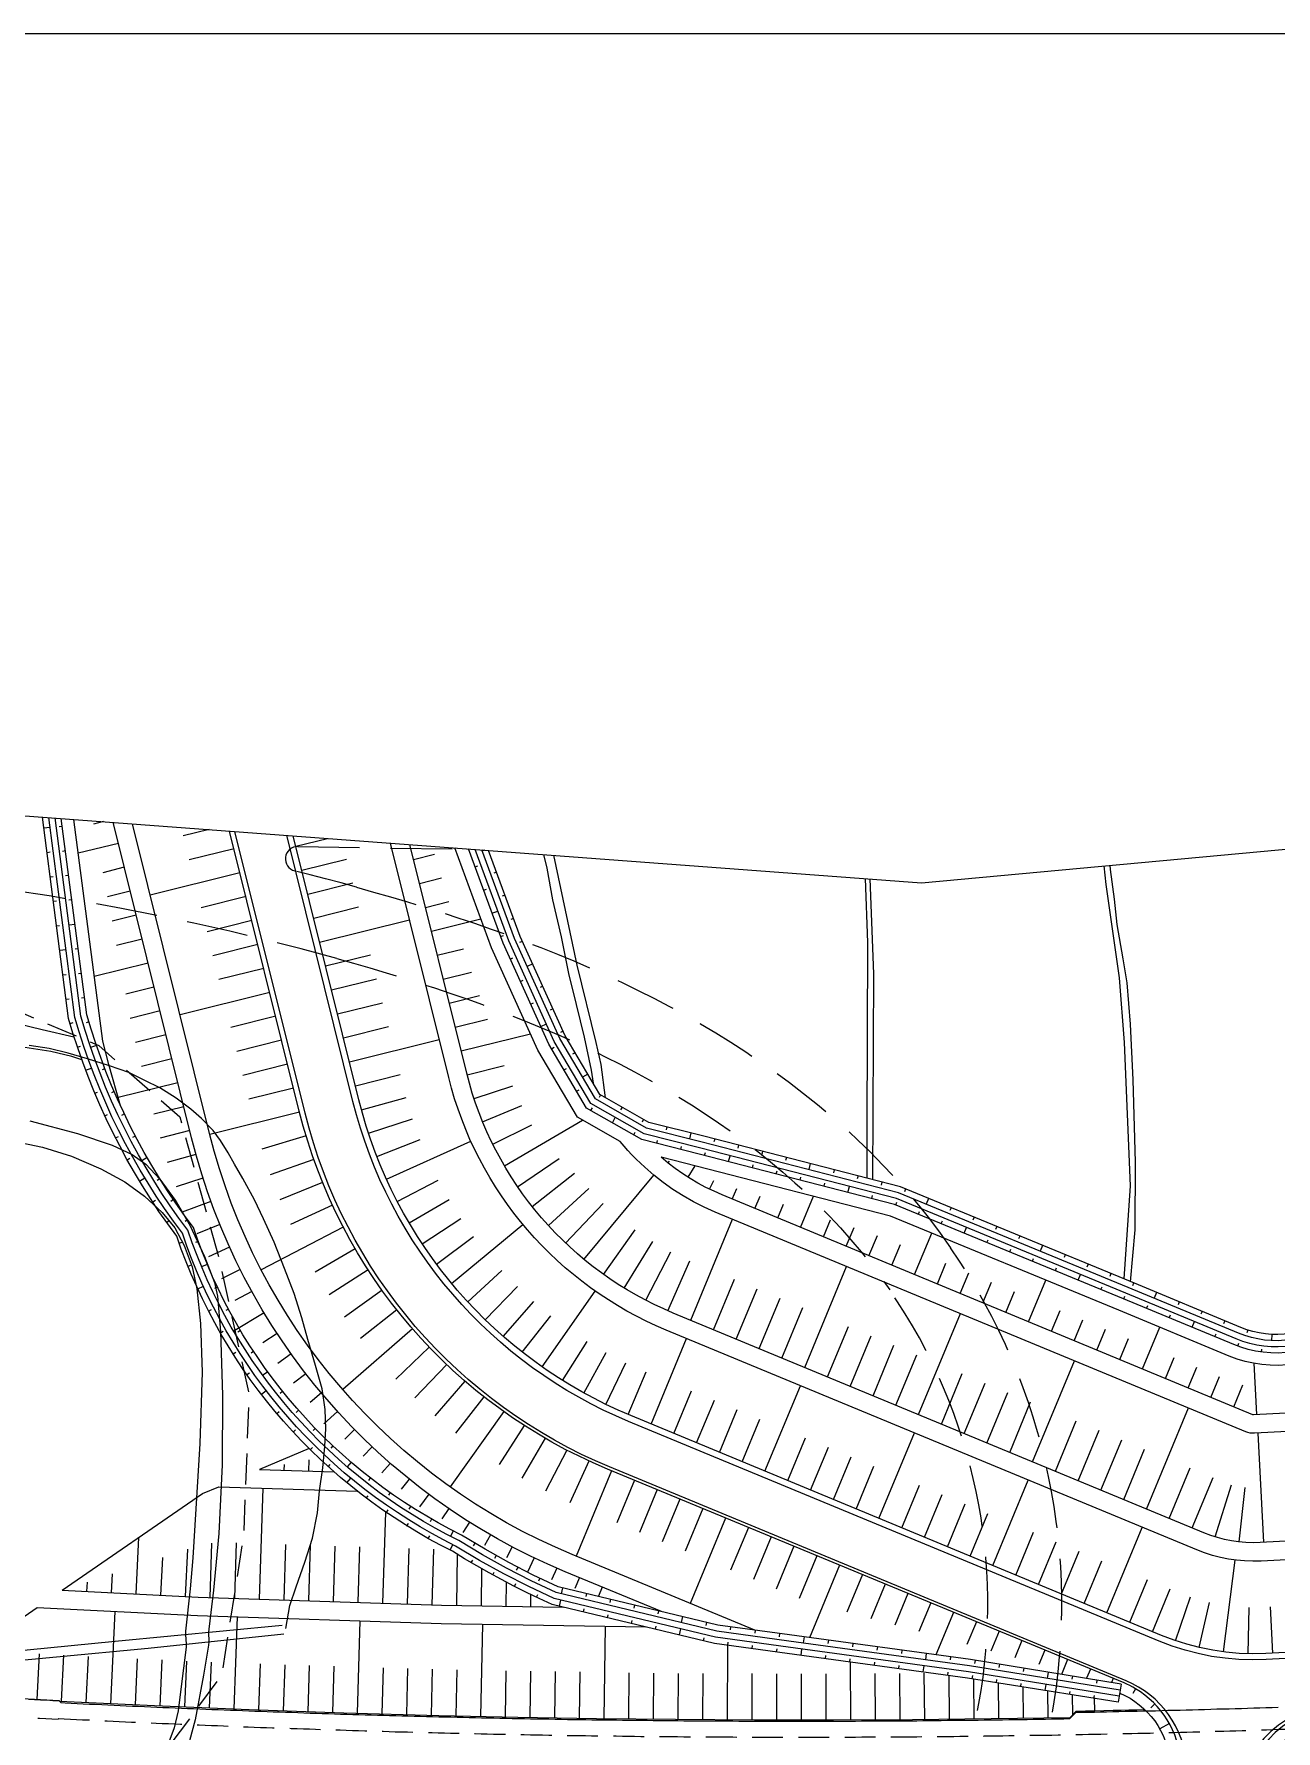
# Model space of a CAD drawing. Header units: millimetres. Extents: x 9574 to 10370, y 1103 to 1809.
# Drawn here: x 9928.9 to 10029.6, y 1481.5 to 1619.1 of the extents above; entities that cross this region are included whole.
import ezdxf
from ezdxf.xclip import XClip

# ---------------------------------------------------------------- set-up
doc = ezdxf.new("R2010")
doc.units = ezdxf.units.MM
doc.header["$LTSCALE"] = 10
doc.header["$MEASUREMENT"] = 0
doc.header["$XCLIPFRAME"] = 2
doc.linetypes.add('DASHED', pattern=[0.75, 0.5, -0.25])
doc.linetypes.add('HIDDEN', pattern=[0.375, 0.25, -0.125])
doc.layers.add('TX-PAPR', color=2, linetype='Continuous', plot=False)
doc.layers.add('TZ-BASE', color=253, linetype='Continuous')

# ---------------------------------------------------------------- blocks, each defined once
blk = doc.blocks.new('jd-fgjfjfjfjazdf2gs')
at = {"layer": 'TZ-BASE', "ltscale": 10}
for p, q in [((283.26, 29.23), (283.76, 29.3)), ((284.76, 29.34), (284.51, 29.31)), ((288.82, 29.92), (287.3, 29.54)), ((298.2, 29.48), (294.56, 28.58)), ((289.3, 27.98), (286.05, 27.17)), ((298.68, 27.54), (295.04, 26.64)), ((303.69, 27.74), (307.33, 28.65)), ((319.28, 27.53), (318.81, 27.36)), ((283.52, 27.25), (283.77, 27.28)), ((285.02, 27.36), (284.77, 27.33)), ((304.17, 25.8), (307.81, 26.71)), ((313.23, 26.67), (314.93, 27.09)), ((318.22, 26.07), (318.45, 26.15)), ((283.78, 25.27), (284.03, 25.3)), ((285.28, 25.38), (285.03, 25.35)), ((289.78, 26.04), (288.05, 25.6)), ((299.16, 25.6), (291.88, 23.79)), ((304.66, 23.86), (308.3, 24.77)), ((313.71, 24.73), (315.51, 25.18)), ((319.97, 25.65), (319.73, 25.57)), ((285.53, 23.39), (285.29, 23.36)), ((290.26, 24.1), (288.42, 23.64)), ((299.65, 23.66), (296.01, 22.76)), ((318.91, 24.19), (319.14, 24.27)), ((320.65, 23.78), (320.42, 23.69)), ((284.04, 23.28), (284.28, 23.31)), ((290.75, 22.15), (288.79, 21.67)), ((305.14, 21.92), (308.78, 22.82)), ((314.2, 22.79), (316.1, 23.27)), ((319.59, 22.31), (320.06, 22.48)), ((284.29, 21.3), (284.54, 21.33)), ((285.79, 21.41), (285.3, 21.35)), ((300.13, 21.72), (296.49, 20.81)), ((305.62, 19.98), (312.9, 21.79)), ((314.68, 20.85), (318.7, 21.85)), ((321.34, 21.9), (321.11, 21.81)), ((284.55, 19.32), (285.05, 19.38)), ((286.05, 19.43), (285.8, 19.4)), ((291.23, 20.21), (289.16, 19.7)), ((300.61, 19.78), (296.97, 18.87)), ((315.16, 18.91), (317.28, 19.44)), ((320.28, 20.43), (320.52, 20.52)), ((322.06, 20.03), (321.83, 19.93)), ((291.71, 18.27), (287.35, 17.19)), ((306.1, 18.04), (309.74, 18.94)), ((321.07, 18.59), (321.29, 18.7)), ((322.89, 18.21), (322.43, 18)), ((284.81, 17.33), (285.06, 17.36)), ((286.31, 17.44), (286.06, 17.41)), ((301.09, 17.84), (297.45, 16.93)), ((306.59, 16.1), (310.23, 17)), ((315.64, 16.97), (317.92, 17.53)), ((321.89, 16.77), (322.12, 16.88)), ((285.07, 15.35), (285.31, 15.38)), ((286.56, 15.46), (286.32, 15.43)), ((292.19, 16.33), (289.9, 15.76)), ((301.58, 15.9), (294.3, 14.09)), ((316.13, 15.03), (318.58, 15.64)), ((323.71, 16.39), (323.49, 16.29)), ((292.68, 14.39), (290.27, 13.79)), ((302.06, 13.96), (298.42, 13.05)), ((307.07, 14.16), (310.71, 15.06)), ((322.72, 14.95), (322.95, 15.05)), ((324.54, 14.57), (324.31, 14.47)), ((285.39, 13.38), (285.63, 13.45)), ((286.91, 13.5), (286.68, 13.43)), ((293.16, 12.45), (290.69, 11.84)), ((307.55, 12.22), (311.19, 13.12)), ((316.61, 13.09), (319.24, 13.74)), ((317.09, 11.15), (322.71, 12.54)), ((323.54, 13.13), (324, 13.34)), ((325.37, 12.75), (325.14, 12.64)), ((285.98, 11.47), (286.22, 11.55)), ((287.53, 11.59), (287.05, 11.43)), ((302.54, 12.02), (298.9, 11.11)), ((308.03, 10.27), (315.31, 12.08)), ((324.41, 11.33), (324.63, 11.46)), ((286.65, 9.59), (287.12, 9.76)), ((288.21, 9.71), (287.98, 9.62)), ((293.64, 10.51), (291.19, 9.9)), ((303.02, 10.07), (299.39, 9.17)), ((317.58, 9.21), (320.59, 9.97)), ((325.42, 9.61), (325.64, 9.73)), ((326.34, 11), (326.13, 10.88)), ((294.12, 8.57), (289.29, 7.37)), ((308.52, 8.33), (312.16, 9.24)), ((318.14, 7.29), (321.27, 8.32)), ((327.36, 9.28), (326.93, 9.03)), ((287.39, 7.73), (287.62, 7.82)), ((288.97, 7.86), (288.74, 7.76)), ((303.51, 8.13), (299.87, 7.23)), ((309.01, 6.39), (312.63, 7.38)), ((326.44, 7.88), (326.65, 8.01)), ((328.4, 7.59), (328.28, 7.37)), ((288.2, 5.9), (288.43, 6)), ((289.79, 6.04), (289.56, 5.93)), ((294.61, 6.63), (292.18, 6.02)), ((303.99, 6.19), (296.71, 4.37)), ((309.58, 4.48), (313.15, 5.65)), ((318.83, 5.41), (322.01, 6.72)), ((320.6, 1.83), (326.94, 5.54)), ((327.61, 6.31), (327.73, 6.53)), ((329.35, 5.33), (329.59, 5.76)), ((330.14, 6.6), (330.02, 6.38)), ((331.88, 5.61), (331.76, 5.39)), ((289.07, 4.1), (289.3, 4.21)), ((290.68, 4.25), (290.46, 4.14)), ((295.09, 4.69), (292.68, 4.09)), ((304.52, 4.26), (300.93, 3.18)), ((319.65, 3.59), (322.81, 5.15)), ((331.08, 4.34), (331.21, 4.56)), ((333.77, 5), (333.71, 4.76)), ((335.71, 4.51), (335.59, 4.02)), ((310.26, 2.6), (313.76, 3.96)), ((311.04, 0.76), (317.87, 3.85)), ((332.95, 3.66), (333.01, 3.9)), ((334.89, 3.17), (334.95, 3.41)), ((336.83, 2.68), (336.89, 2.92)), ((337.65, 4.01), (337.58, 3.77)), ((339.58, 3.52), (339.52, 3.27)), ((341.52, 3.02), (341.46, 2.77)), ((290.01, 2.33), (290.23, 2.46)), ((291.64, 2.5), (291.21, 2.25)), ((295.59, 2.75), (293.27, 2.11)), ((305.14, 2.36), (301.61, 1.11)), ((321.67, 0.14), (325.03, 2.43)), ((333.86, 2.08), (333.97, 2.21)), ((335.49, 0.91), (336.07, 1.84)), ((338.76, 2.18), (338.89, 2.66)), ((340.7, 1.68), (340.76, 1.92)), ((342.64, 1.18), (342.7, 1.42)), ((343.46, 2.52), (343.39, 2.28)), ((345.39, 2.02), (345.27, 1.53)), ((347.33, 1.52), (347.27, 1.28)), ((291.02, 0.6), (291.45, 0.86)), ((292.67, 0.78), (292.46, 0.65)), ((296.16, 0.83), (293.99, 0.14)), ((305.85, 0.49), (302.38, -0.92)), ((311.91, -1.04), (315.24, 0.68)), ((322.86, -1.47), (326.29, 1.25)), ((327.05, -5.75), (332.7, 1.09)), ((337.23, -0.06), (337.58, 0.65)), ((339.07, -0.86), (339.43, 0.01)), ((344.57, 0.68), (344.63, 0.92)), ((346.51, 0.18), (346.57, 0.42)), ((348.45, -0.32), (348.57, 0.17)), ((349.27, 1.02), (349.2, 0.78)), ((351.2, 0.52), (351.14, 0.28)), ((292.09, -1.09), (292.3, -0.95)), ((293.76, -0.89), (293.56, -1.04)), ((296.81, -1.06), (294.47, -1.91)), ((306.65, -1.34), (303.25, -2.92)), ((312.88, -2.79), (316.11, -0.89)), ((324.16, -2.99), (327.43, 0)), ((325.56, -4.42), (328.61, -1.21)), ((340.91, -1.62), (341.33, -0.62)), ((342.76, -2.39), (343.23, -1.26)), ((344.61, -3.15), (345.65, -0.63)), ((350.38, -0.82), (350.45, -0.57)), ((352.32, -1.33), (352.41, -1.1)), ((353.12, -0.04), (353.02, -0.27)), ((354.97, -0.8), (354.78, -1.26)), ((293.22, -2.74), (293.42, -2.59)), ((294.92, -2.53), (294.72, -2.68)), ((313.94, -4.49), (317.07, -2.42)), ((335.7, -10.68), (339.09, -2.49)), ((346.46, -3.92), (347.03, -2.53)), ((354.16, -2.09), (354.26, -1.86)), ((356.01, -2.85), (356.11, -2.62)), ((356.82, -1.56), (356.72, -1.79)), ((358.67, -2.32), (358.57, -2.56)), ((297.53, -2.92), (295.67, -3.68)), ((307.53, -3.13), (300.88, -6.6)), ((315.09, -6.13), (318.1, -3.89)), ((316.32, -7.7), (322.1, -2.91)), ((328.64, -6.96), (331.21, -3.36)), ((348.31, -4.68), (348.94, -3.16)), ((350.15, -5.45), (350.84, -3.8)), ((353.85, -6.98), (355.24, -3.62)), ((357.86, -3.61), (358.05, -3.15)), ((360.52, -3.09), (360.42, -3.32)), ((362.37, -3.85), (362.27, -4.08)), ((294.24, -4.43), (294.47, -4.35)), ((295.79, -4.3), (295.55, -4.39)), ((298.32, -4.76), (296.62, -5.53)), ((308.5, -4.88), (305.26, -6.77)), ((330.31, -8.07), (332.62, -4.29)), ((332.05, -9.05), (334.09, -5.12)), ((352, -6.21), (352.7, -4.53)), ((359.71, -4.38), (359.81, -4.15)), ((361.56, -5.14), (361.66, -4.91)), ((364.21, -4.61), (364.02, -5.07)), ((366.06, -5.37), (365.97, -5.6)), ((294.95, -6.3), (295.18, -6.21)), ((296.51, -6.17), (296.05, -6.36)), ((299.18, -6.57), (297.65, -7.33)), ((309.55, -6.59), (306.4, -8.63)), ((317.64, -9.2), (320.4, -6.66)), ((333.85, -9.91), (335.62, -5.85)), ((344.94, -14.51), (348.33, -6.32)), ((355.7, -7.74), (356.39, -6.06)), ((357.54, -8.51), (358.24, -6.83)), ((363.41, -5.9), (363.5, -5.67)), ((365.26, -6.66), (365.35, -6.43)), ((367.91, -6.14), (367.82, -6.37)), ((295.74, -8.14), (296.2, -7.93)), ((297.33, -7.99), (297.1, -8.1)), ((310.68, -8.24), (307.63, -10.42)), ((319.04, -10.64), (321.65, -7.95)), ((337.55, -11.45), (339.24, -7.35)), ((339.39, -12.21), (341.09, -8.12)), ((359.39, -9.27), (360.09, -7.59)), ((363.09, -10.8), (364.49, -7.43)), ((367.11, -7.43), (367.3, -6.96)), ((368.96, -8.19), (369.05, -7.96)), ((369.76, -6.9), (369.67, -7.13)), ((371.61, -7.66), (371.51, -7.89)), ((300.11, -8.34), (298.75, -9.09)), ((320.51, -11.99), (322.97, -9.17)), ((323.65, -14.46), (327.96, -8.32)), ((341.24, -12.98), (342.94, -8.88)), ((361.24, -10.04), (361.94, -8.35)), ((370.8, -8.95), (370.9, -8.72)), ((372.65, -9.72), (372.75, -9.49)), ((373.46, -8.43), (373.27, -8.89)), ((375.31, -9.19), (375.21, -9.42)), ((296.62, -9.94), (296.84, -9.82)), ((298.23, -9.78), (298.01, -9.9)), ((301.11, -10.07), (298.61, -11.58)), ((311.88, -9.84), (308.94, -12.16)), ((322.05, -13.27), (324.36, -10.32)), ((343.09, -13.74), (344.78, -9.65)), ((354.18, -18.33), (357.57, -10.14)), ((364.94, -11.57), (365.64, -9.88)), ((366.78, -12.34), (367.48, -10.64)), ((374.5, -10.48), (374.6, -10.25)), ((376.35, -11.25), (376.54, -10.79)), ((377.15, -9.96), (377.06, -10.19)), ((379, -10.72), (378.9, -10.96)), ((297.57, -11.69), (297.79, -11.57)), ((299.21, -11.52), (298.99, -11.65)), ((302.18, -11.76), (301.02, -12.52)), ((313.16, -11.38), (307.5, -16.3)), ((332.49, -19.09), (335.35, -12.16)), ((346.78, -15.27), (348.48, -11.18)), ((348.63, -16.04), (350.33, -11.94)), ((368.63, -13.1), (369.33, -11.41)), ((370.48, -13.87), (371.18, -12.17)), ((372.33, -14.63), (373.73, -11.25)), ((378.2, -12.01), (378.29, -11.78)), ((380.86, -11.47), (380.78, -11.71)), ((382.82, -11.83), (382.79, -12.33)), ((298.61, -13.41), (298.82, -13.27)), ((300.27, -13.22), (300.06, -13.36)), ((303.31, -13.41), (302.23, -14.18)), ((314.5, -12.85), (311.79, -15.45)), ((325.32, -15.57), (327.31, -12.39)), ((327.04, -16.58), (328.86, -13.3)), ((350.48, -16.8), (352.18, -12.71)), ((352.33, -17.57), (354.02, -13.47)), ((374.18, -15.4), (374.88, -13.7)), ((380.05, -12.77), (380.13, -12.54)), ((381.98, -13.26), (382.01, -13.01)), ((299.71, -15.07), (299.92, -14.93)), ((301.41, -14.86), (301, -15.16)), ((304.5, -15.01), (303.51, -15.78)), ((315.92, -14.27), (313.33, -16.98)), ((328.82, -17.5), (330.45, -14.13)), ((330.64, -18.33), (332.09, -14.87)), ((356.02, -19.1), (357.72, -15)), ((363.42, -22.16), (366.81, -13.97)), ((376.02, -16.16), (376.72, -14.47)), ((381.59, -18.33), (381.38, -14.17)), ((300.9, -16.68), (301.29, -16.38)), ((302.62, -16.45), (302.43, -16.61)), ((317.4, -15.61), (314.95, -18.44)), ((334.33, -19.86), (335.77, -16.39)), ((341.72, -22.92), (344.59, -15.99)), ((357.87, -19.86), (359.57, -15.77)), ((377.87, -16.93), (378.57, -15.23)), ((379.72, -17.69), (380.45, -15.91)), ((305.76, -16.57), (304.84, -17.34)), ((318.94, -16.88), (316.62, -19.83)), ((336.18, -20.62), (337.62, -17.16)), ((359.72, -20.63), (361.42, -16.53)), ((361.57, -21.39), (363.26, -17.3)), ((372.65, -25.98), (376.05, -17.79)), ((302.15, -18.24), (302.34, -18.08)), ((303.91, -17.98), (303.72, -18.15)), ((307.07, -18.08), (305.97, -19.08)), ((320.54, -18.08), (316.19, -24.19)), ((322.2, -19.2), (320.17, -22.36)), ((338.03, -21.39), (339.46, -17.92)), ((339.88, -22.15), (341.31, -18.69)), ((365.26, -22.92), (366.96, -18.83)), ((303.47, -19.74), (303.66, -19.57)), ((305.27, -19.45), (305.09, -19.62)), ((308.44, -19.53), (307.65, -20.31)), ((323.9, -20.25), (322.02, -23.49)), ((343.57, -23.68), (345.01, -20.22)), ((350.96, -26.74), (353.83, -19.81)), ((367.11, -23.69), (368.81, -19.59)), ((368.96, -24.45), (370.65, -20.36)), ((382.17, -28.68), (381.71, -19.83)), ((304.74, -22.91), (304.77, -21.99)), ((304.86, -21.18), (305.04, -21)), ((306.69, -20.86), (306.52, -21.04)), ((309.87, -20.93), (309.14, -21.71)), ((325.66, -21.21), (323.93, -24.54)), ((345.42, -24.45), (346.86, -20.98)), ((347.27, -25.21), (348.7, -21.75)), ((370.81, -25.22), (372.5, -21.12)), ((302.74, -22.84), (302.76, -22.38)), ((306.32, -22.55), (306.48, -22.37)), ((308.18, -22.19), (307.85, -22.57)), ((311.35, -22.28), (310.67, -23.06)), ((327.45, -22.09), (325.89, -25.49)), ((329.29, -22.88), (326.42, -29.81)), ((349.12, -25.98), (350.55, -22.51)), ((374.5, -26.75), (376.2, -22.65)), ((300.74, -33.28), (301.03, -24.29)), ((307.83, -23.86), (308.15, -23.48)), ((309.72, -23.46), (309.57, -23.66)), ((311.33, -24.65), (311.19, -24.85)), ((312.89, -23.56), (312.24, -24.36)), ((331.14, -23.65), (329.7, -27.11)), ((332.99, -24.41), (331.55, -27.88)), ((352.81, -27.51), (354.25, -24.04)), ((360.2, -30.57), (363.07, -23.64)), ((376.35, -27.51), (378.05, -23.42)), ((378.21, -28.24), (379.53, -24.01)), ((380.17, -28.65), (380.66, -24.24)), ((309.4, -25.1), (309.55, -24.9)), ((311.03, -26.27), (311.17, -26.06)), ((312.99, -25.77), (312.85, -25.98)), ((314.47, -24.79), (313.72, -25.8)), ((316.09, -25.95), (315.53, -26.77)), ((334.83, -25.18), (333.4, -28.64)), ((336.68, -25.94), (335.25, -29.41)), ((354.66, -28.27), (356.09, -24.81)), ((356.51, -29.04), (357.94, -25.57)), ((310.73, -33.61), (310.98, -26.23)), ((312.7, -27.36), (312.83, -27.14)), ((314.7, -26.8), (314.57, -27.02)), ((317.76, -27.05), (317.24, -27.89)), ((338.53, -26.71), (335.66, -33.64)), ((340.38, -27.47), (338.94, -30.94)), ((358.36, -29.8), (359.79, -26.34)), ((369.44, -34.4), (372.31, -27.47)), ((290.75, -32.87), (290.97, -28.28)), ((296.74, -33.15), (296.88, -28.75)), ((298.74, -33.22), (298.89, -28.72)), ((302.74, -33.35), (302.88, -28.85)), ((314.42, -28.37), (314.55, -28.15)), ((316.19, -29.31), (316.41, -28.86)), ((316.45, -27.76), (316.23, -28.21)), ((318.19, -28.75), (318.06, -28.97)), ((319.48, -28.08), (318.98, -28.94)), ((342.23, -28.24), (340.79, -31.7)), ((362.05, -31.33), (363.49, -27.87)), ((363.9, -32.1), (365.33, -28.64)), ((292.74, -32.97), (292.9, -29.91)), ((294.74, -33.07), (294.93, -29.24)), ((304.74, -33.41), (304.88, -28.92)), ((306.73, -33.48), (306.88, -28.98)), ((308.73, -33.54), (308.88, -29.05)), ((312.73, -33.68), (312.88, -29.18)), ((314.73, -33.74), (314.88, -29.24)), ((316.73, -33.79), (316.8, -29.66)), ((317.91, -30.33), (318.04, -30.12)), ((319.92, -29.76), (319.8, -29.98)), ((321.23, -29.05), (320.76, -29.93)), ((323.02, -29.94), (322.46, -31.1)), ((344.07, -29), (342.64, -32.47)), ((345.92, -29.77), (344.49, -33.23)), ((365.75, -32.87), (367.18, -29.4)), ((367.59, -33.63), (369.03, -30.17)), ((378.89, -37.56), (379.83, -30.12)), ((288.75, -32.77), (288.83, -31.24)), ((318.73, -33.82), (318.78, -30.84)), ((319.65, -31.32), (319.77, -31.1)), ((321.68, -30.71), (321.56, -30.93)), ((323.47, -31.6), (323.36, -31.82)), ((324.84, -30.77), (324.42, -31.73)), ((326.68, -31.54), (326.32, -32.42)), ((347.77, -30.53), (345.33, -36.41)), ((349.62, -31.3), (348.35, -34.35)), ((286.75, -32.67), (286.79, -31.91)), ((320.73, -33.85), (320.76, -31.92)), ((321.41, -32.26), (321.53, -32.03)), ((322.73, -33.88), (322.74, -32.91)), ((323.21, -33.14), (323.32, -32.91)), ((325.31, -32.37), (325.19, -32.86)), ((327.25, -32.84), (327.19, -33.08)), ((328.53, -32.31), (328.23, -33.04)), ((351.46, -32.06), (350.3, -34.87)), ((353.31, -32.83), (352.25, -35.4)), ((371.29, -35.16), (372.72, -31.7)), ((373.14, -35.93), (374.57, -32.46)), ((288.7, -41.77), (289.05, -34.29)), ((325.07, -33.85), (325.18, -33.37)), ((327.01, -34.32), (327.07, -34.08)), ((329.2, -33.3), (329.14, -33.55)), ((331.14, -33.77), (331.08, -34.01)), ((333.09, -34.24), (333.03, -34.48)), ((355.16, -33.59), (354.2, -35.92)), ((357.01, -34.36), (355.58, -37.81)), ((375, -36.66), (376.22, -33.11)), ((376.92, -37.21), (377.77, -33.55)), ((380.88, -37.71), (380.97, -33.96)), ((382.88, -37.66), (382.69, -33.91)), ((298.69, -42.19), (298.97, -34.72)), ((308.68, -42.53), (308.91, -35.05)), ((318.68, -42.79), (318.84, -35.32)), ((328.68, -42.97), (328.78, -35.48)), ((328.96, -34.79), (329.02, -34.55)), ((330.9, -35.26), (330.96, -35.01)), ((332.85, -35.72), (332.91, -35.48)), ((334.79, -36.19), (334.91, -35.7)), ((335.03, -34.7), (334.92, -35.19)), ((336.98, -35.17), (336.92, -35.41)), ((338.94, -35.54), (338.91, -35.78)), ((358.86, -35.12), (358.09, -36.97)), ((336.74, -36.66), (336.79, -36.41)), ((338.68, -43.06), (338.71, -37.02)), ((338.7, -37.02), (338.73, -36.77)), ((340.68, -37.29), (340.72, -37.04)), ((340.92, -35.81), (340.89, -36.05)), ((342.9, -36.08), (342.87, -36.33)), ((344.89, -36.35), (344.82, -36.84)), ((346.87, -36.62), (346.83, -36.87)), ((348.85, -36.89), (348.81, -37.14)), ((360.7, -35.89), (360.04, -37.5)), ((362.55, -36.65), (361.97, -38.05)), ((282.73, -41.42), (282.92, -37.71)), ((284.7, -41.57), (284.89, -37.83)), ((286.7, -41.67), (286.88, -37.93)), ((290.69, -41.86), (290.86, -38.12)), ((292.69, -41.95), (292.85, -38.21)), ((294.69, -42.03), (294.85, -38.31)), ((296.69, -42.11), (296.84, -38.39)), ((342.66, -37.56), (342.7, -37.31)), ((344.65, -37.83), (344.71, -37.33)), ((346.63, -38.1), (346.66, -37.85)), ((348.61, -38.37), (348.64, -38.12)), ((348.68, -43.07), (348.66, -38.38)), ((350.59, -38.64), (350.62, -38.39)), ((350.83, -37.16), (350.8, -37.41)), ((352.81, -37.43), (352.78, -37.68)), ((354.79, -37.7), (354.73, -38.2)), ((356.77, -37.97), (356.74, -38.22)), ((358.75, -38.25), (358.71, -38.5)), ((364.4, -37.42), (363.91, -38.59)), ((366.25, -38.18), (365.75, -39.39)), ((300.69, -42.27), (300.82, -38.53)), ((302.68, -42.34), (302.82, -38.6)), ((304.68, -42.41), (304.81, -38.66)), ((306.68, -42.47), (306.8, -38.73)), ((310.68, -42.59), (310.79, -38.85)), ((312.68, -42.65), (312.78, -38.91)), ((314.68, -42.7), (314.77, -38.97)), ((316.68, -42.75), (316.77, -39.02)), ((320.68, -42.83), (320.75, -39.09)), ((322.68, -42.87), (322.75, -39.13)), ((324.68, -42.91), (324.74, -39.16)), ((326.68, -42.94), (326.73, -39.19)), ((330.68, -42.99), (330.72, -39.25)), ((332.68, -43.01), (332.71, -39.28)), ((334.68, -43.03), (334.71, -39.31)), ((336.68, -43.05), (336.7, -39.32)), ((340.68, -43.07), (340.69, -39.32)), ((342.68, -43.07), (342.68, -39.33)), ((344.68, -43.07), (344.68, -39.33)), ((346.68, -43.07), (346.67, -39.33)), ((350.68, -43.06), (350.66, -39.32)), ((352.57, -38.91), (352.61, -38.67)), ((352.68, -43.05), (352.65, -39.31)), ((354.55, -39.18), (354.62, -38.69)), ((354.68, -43.03), (354.64, -39.3)), ((356.54, -39.46), (356.57, -39.21)), ((356.68, -43.01), (356.64, -39.47)), ((358.52, -39.74), (358.56, -39.49)), ((358.68, -42.99), (358.64, -39.76)), ((360.49, -40.05), (360.53, -39.81)), ((360.73, -38.57), (360.69, -38.82)), ((362.7, -38.89), (362.66, -39.14)), ((364.68, -39.21), (364.6, -39.71)), ((366.65, -39.53), (366.61, -39.78)), ((368.1, -38.95), (367.79, -39.69)), ((368.63, -39.85), (368.59, -40.1)), ((369.94, -39.71), (369.81, -40.04)), ((360.68, -42.96), (360.64, -40.08)), ((362.46, -40.37), (362.5, -40.13)), ((362.68, -42.93), (362.64, -40.4)), ((364.44, -40.69), (364.52, -40.2)), ((364.67, -42.9), (364.64, -40.73)), ((366.41, -41.01), (366.45, -40.77)), ((366.67, -42.66), (366.64, -41.05)), ((368.39, -41.33), (368.43, -41.09)), ((370.6, -40.17), (370.36, -41.65)), ((371.76, -40.55), (371.53, -40.93)), ((368.46, -42.33), (368.44, -41.34)), ((373.33, -41.78), (373.01, -42.09)), ((374.52, -43.38), (373.73, -43.81))]:
    blk.add_line(p, q, dxfattribs=at)
at = {"layer": 'TZ-BASE'}
for p, q in [((284.63, -41.67), (284.48, -41.51)), ((366.94, -42.46), (366.44, -42.97)), ((284.46, -42.96), (284.41, -43.01))]:
    blk.add_line(p, q, dxfattribs=at)
at = {"layer": 'TZ-BASE', "linetype": 'Continuous'}
for points in [[(378.93, -157.92, 0.382727), (383.04, -152.66), (375.92, -46.76, 0.285135), (371, -39.91), (329.13, -22.57, -0.237959), (304.44, 6.1), (283.99, 88.31)], [(419.89, 25.16), (424.2, -30.64, -0.428813), (419.52, -36.17, -0.009464), (413.93, -36.56), (382.35, -38.19, -0.111427), (373.68, -36.69), (330.66, -18.88, -0.237959), (308.32, 7.06), (287.87, 89.28)], [(681.71, 28.3), (622.19, 19.74, 0.045533), (583.64, 10.56), (454.85, -32.81, -0.068491), (414.13, -40.56), (387.75, -41.91, 0.418867), (380.17, -50.44), (386.98, -151.59, 0.34117), (391.03, -156.17)]]:
    blk.add_lwpolyline(points, format="xyb", dxfattribs=at)
at = {"layer": 'TZ-BASE', "ltscale": 10}
for points in [[(423.49, -32.62, -0.306005), (419.48, -35.67, -0.009477), (413.9, -36.06), (382.33, -37.69, -0.111427), (373.87, -36.23), (330.85, -18.41, -0.237959), (308.8, 7.18), (288.41, 89.2)], [(419.39, -28.15, -0.01051), (413.52, -28.57), (381.94, -30.2, -0.111427), (376.74, -29.3), (333.72, -11.48, -0.237959), (316.08, 8.99), (304.89, 53.98), (297.41, 75.82), (290.68, 88.87)], [(415.36, 24.26), (414.01, 4.2), (409.37, -16.64), (396.2, -11.42), (384.56, -13.23, -0.137726), (379.73, -12.65), (370.78, -8.94), (352.22, -1.29), (336.39, 2.79), (331.75, 3.96), (327.24, 6.52), (324.2, 11.69), (320.49, 19.88), (313.56, 38.77), (304.85, 57.2), (298.33, 76.21), (291.9, 88.69)], [(414.86, 24.3), (413.51, 4.27), (409.01, -15.96), (396.26, -10.9), (384.49, -12.74, -0.137726), (379.92, -12.19), (370.97, -8.48), (352.38, -0.81), (336.51, 3.27), (331.94, 4.43), (327.6, 6.89), (324.64, 11.92), (320.95, 20.07), (314.02, 38.96), (305.31, 57.39), (298.8, 76.41), (292.51, 88.6)], [(414.36, 24.33), (413.02, 4.34), (408.65, -15.28), (396.32, -10.39), (384.41, -12.24, -0.137726), (380.11, -11.73), (371.16, -8.02), (352.54, -0.34), (336.64, 3.76), (332.13, 4.9), (327.97, 7.26), (325.09, 12.15), (321.41, 20.26), (314.48, 39.16), (305.77, 57.58), (299.26, 76.6), (293.12, 88.51)], [(413.86, 24.36), (412.52, 4.41), (408.29, -14.6), (396.38, -9.87), (384.33, -11.75, -0.137726), (380.31, -11.27), (371.35, -7.55), (352.7, 0.14), (336.76, 4.24), (332.31, 5.36), (328.33, 7.63), (325.53, 12.38), (321.87, 20.44), (314.94, 39.35), (306.24, 57.77), (299.72, 76.8), (293.73, 88.42)], [(340.89, -35.8), (326.09, -29.67, -0.237959), (296.69, 4.46), (284.61, 53.05), (282.57, 72.41), (283.84, 87.22)], [(371.76, -40.55, 0.034839), (370.83, -40.08), (328.95, -22.74, -0.237959), (303.97, 6.27), (283.84, 87.22)], [(370.6, -40.17), (358.37, -38.19), (343.72, -36.19), (337.91, -35.39), (324.95, -32.28, -0.035152), (317.13, -28.1, -0.200528), (295.39, -3.16, -0.092393), (286.74, 14.08), (284.44, 31.82), (283.62, 52.87), (281.57, 72.4)], [(370.52, -40.66), (358.29, -38.69), (343.66, -36.69), (337.82, -35.89), (324.79, -32.76, -0.035233), (316.89, -28.54, -0.199877), (294.94, -3.39, -0.09218), (286.25, 13.97), (283.94, 31.78), (283.12, 52.84), (281.27, 70.46)], [(370.44, -41.16), (358.22, -39.18), (343.59, -37.18), (337.72, -36.38), (324.63, -33.23, -0.035314), (316.64, -28.98, -0.199241), (294.49, -3.63, -0.091974), (285.76, 13.87), (283.44, 31.74), (282.62, 52.8), (280.97, 68.57)], [(370.36, -41.65), (358.15, -39.68), (343.52, -37.68), (337.63, -36.87), (324.47, -33.71, -0.035395), (316.4, -29.41, -0.198619), (294.04, -3.87, -0.091772), (285.27, 13.77), (282.94, 31.7), (282.12, 52.77), (280.66, 66.7)], [(418.11, -26.76, -0.008451), (413.44, -27.08), (381.87, -28.7, -0.111427), (377.31, -27.91), (334.29, -10.1, -0.237959), (317.54, 9.35), (307.74, 48.73)], [(331.27, 2.39, -0.024368), (329.99, 3.81), (326.51, 5.79), (323.31, 11.22), (319.56, 19.5), (312.64, 38.38), (307.74, 48.73)], [(333.34, -34.3), (325.51, -31.06, -0.237959), (295.24, 4.1), (284.93, 45.52)], [(418.11, -26.76), (415.67, -24.09), (414.02, -22.3), (410.09, -18.01), (407.61, -18.5), (381.41, -19.84, -0.111427), (380.7, -19.72), (337.68, -1.91, -0.099261), (331.27, 2.39, -0.099261)], [(407.55, -17), (381.33, -18.35, -0.111427), (381.28, -18.34), (338.26, -0.52, -0.080687), (333.31, 2.53)], [(407.55, -17), (396.09, -12.45), (384.72, -14.22, -0.137726), (379.35, -13.58), (370.4, -9.86), (351.91, -2.24), (336.14, 1.82), (333.31, 2.53)], [(468.93, -28.31), (455.03, -32.99, -0.068491), (414.18, -40.77), (387.79, -42.12, 0.418867), (380.69, -50.11), (387.5, -151.26, 0.34117), (391.14, -155.38)], [(468.93, -28.31), (457.64, -33.27), (455.38, -34.03, -0.068491), (414.24, -41.86), (397.67, -42.61), (387.84, -43.12, 0.418867), (381.69, -50.05), (382.16, -56.99), (387.17, -65.05), (389.39, -67.7), (391.97, -105.96), (389.94, -124.99), (387.89, -145.18), (388.29, -151.21, 0.314205), (391.14, -155.38)], [(272.74, -40.86, 0.001633), (280.52, -41.3, 0.000833), (284.49, -41.51), (284.54, -41.56, 0.006448), (315.28, -42.71, 0.010729), (366.47, -42.87), (366.96, -42.36, 0.000625), (369.94, -42.3, 0.000542), (372.52, -42.24, 0.000542)], [(370.48, -40.91, -0.285135), (374.54, -46.57), (375.26, -57.18), (371.29, -66.11), (369.42, -68.71), (372.65, -116.88), (375.77, -125.95), (381, -145.64), (381.46, -152.47, -0.398169), (378.86, -157.13)], [(378.86, -157.13, 0.382727), (382.56, -152.4), (375.44, -46.51, 0.247835), (371.76, -40.55, 0.247835)]]:
    blk.add_lwpolyline(points, format="xyb", dxfattribs=at)
for points in [[(289.48, 6.7), (288.53, 10.04), (288.03, 11.94), (285.44, 31.91), (284.93, 45.52)], [(304.76, -21.08), (300.75, -22.78)]]:
    blk.add_lwpolyline(points, dxfattribs=at)
at = {"layer": 'TZ-BASE', "linetype": 'HIDDEN', "flags": 128}
for points in [[(253.52, 27.23), (253.25, 25.07), (269.21, 22.76), (268.78, 19.68), (287.71, 11.58), (294.29, 5.81), (297.53, -5.95), (299.89, -16.63), (299.45, -28.18), (297.66, -39.48), (290.72, -48.8), (287.63, -83.53), (285.55, -107.57), (279, -129.45), (267.96, -144.07), (257.78, -157.52), (257.23, -169.01)], [(222.95, -38.32), (223.4, -38.37), (223.9, -38.42), (224.39, -38.47), (224.89, -38.52), (225.38, -38.57), (225.88, -38.62), (226.37, -38.67), (226.87, -38.72), (227.36, -38.76), (227.86, -38.81), (228.35, -38.86), (228.85, -38.91), (229.34, -38.96), (229.84, -39.01), (230.33, -39.05), (230.83, -39.1), (231.32, -39.15), (231.82, -39.2), (232.31, -39.24), (232.81, -39.29), (233.3, -39.34), (233.8, -39.38), (234.3, -39.43), (234.79, -39.47), (235.29, -39.52), (235.78, -39.56), (236.28, -39.61), (236.77, -39.65), (237.27, -39.7), (237.76, -39.74), (238.26, -39.79), (238.75, -39.83), (239.25, -39.88), (239.75, -39.92), (240.24, -39.96), (240.74, -40.01), (241.23, -40.05), (241.73, -40.09), (242.22, -40.14), (242.72, -40.18), (243.21, -40.22), (243.71, -40.26), (244.21, -40.3), (244.7, -40.35), (245.2, -40.39), (245.69, -40.43), (246.19, -40.47), (246.69, -40.51), (247.18, -40.55), (247.68, -40.59), (248.17, -40.63), (248.67, -40.67), (249.16, -40.71), (249.66, -40.75), (250.16, -40.79), (250.65, -40.83), (251.15, -40.87), (251.64, -40.91), (252.14, -40.95), (252.64, -40.99), (253.13, -41.02), (253.63, -41.06), (254.12, -41.1), (254.62, -41.14), (255.12, -41.17), (255.61, -41.21), (256.11, -41.25), (256.61, -41.29), (257.1, -41.32), (257.6, -41.36), (258.09, -41.39), (258.59, -41.43), (259.09, -41.47), (259.58, -41.5), (260.08, -41.54), (260.57, -41.57), (261.07, -41.61), (261.57, -41.64), (262.06, -41.68), (262.56, -41.71), (263.06, -41.74), (263.55, -41.78), (264.05, -41.81), (264.55, -41.84), (265.04, -41.88), (265.54, -41.91), (266.03, -41.94), (266.53, -41.98), (267.03, -42.01), (267.52, -42.04), (268.02, -42.07), (268.52, -42.1), (269.01, -42.14), (269.51, -42.17), (270.01, -42.2), (270.5, -42.23), (271, -42.26), (271.5, -42.29), (271.99, -42.32), (272.49, -42.35), (272.99, -42.38), (273.48, -42.41), (273.98, -42.44), (274.48, -42.47), (274.97, -42.5), (275.47, -42.53), (275.97, -42.56), (276.46, -42.58), (276.96, -42.61), (277.46, -42.64), (277.95, -42.67), (278.45, -42.7), (278.95, -42.72), (279.44, -42.75), (279.94, -42.78), (280.44, -42.8), (280.93, -42.83), (281.43, -42.86), (281.93, -42.88), (282.42, -42.91), (282.92, -42.94), (283.42, -42.96), (283.91, -42.99), (284.41, -43.01)], [(366.97, -44.26), (366.97, -44.26), (367.47, -44.25), (367.96, -44.24), (368.46, -44.23), (368.96, -44.22), (369.46, -44.21), (369.95, -44.2), (370.45, -44.19), (370.95, -44.18), (371.45, -44.17), (371.94, -44.16), (372.44, -44.15), (372.94, -44.14), (373.44, -44.12), (373.93, -44.11), (374.43, -44.1), (374.93, -44.09), (375.42, -44.07), (375.92, -44.06), (376.42, -44.05), (376.92, -44.04), (377.41, -44.02), (377.91, -44.01), (378.41, -43.99), (378.91, -43.98), (379.4, -43.97), (379.9, -43.95), (380.4, -43.94), (380.89, -43.92), (381.39, -43.91), (381.89, -43.89), (382.39, -43.87), (382.88, -43.86), (383.38, -43.84), (383.88, -43.83), (384.38, -43.81), (384.87, -43.79), (385.37, -43.78), (385.87, -43.76), (386.36, -43.74), (386.86, -43.72), (387.36, -43.71), (387.86, -43.69), (388.35, -43.67), (388.85, -43.65), (389.35, -43.63), (389.84, -43.61), (390.34, -43.6), (390.84, -43.58), (391.34, -43.56), (391.83, -43.54), (392.33, -43.52), (392.83, -43.5), (393.32, -43.48), (393.82, -43.46), (394.32, -43.44), (394.81, -43.41), (395.31, -43.39), (395.81, -43.37), (396.31, -43.35), (396.8, -43.33), (397.3, -43.31), (397.8, -43.29), (398.29, -43.26), (398.79, -43.24), (399.29, -43.22), (399.78, -43.19), (400.28, -43.17), (400.78, -43.15), (401.28, -43.12), (401.77, -43.1), (402.27, -43.08), (402.77, -43.05), (403.26, -43.03), (403.76, -43), (404.26, -42.98), (404.75, -42.95), (405.25, -42.93), (405.75, -42.9), (406.24, -42.88), (406.74, -42.85), (407.24, -42.83), (407.73, -42.8), (408.23, -42.77), (408.73, -42.75), (409.22, -42.72), (409.72, -42.69), (410.22, -42.67), (410.72, -42.64), (411.21, -42.61), (411.71, -42.58), (412.21, -42.55), (412.7, -42.53), (413.2, -42.5), (413.7, -42.47), (414.19, -42.44), (414.69, -42.41), (415.19, -42.38), (415.68, -42.35), (416.18, -42.32), (416.67, -42.29), (417.17, -42.26), (417.67, -42.23), (418.16, -42.2), (418.66, -42.17), (419.16, -42.14), (419.65, -42.11), (420.15, -42.08), (420.65, -42.04), (421.14, -42.01), (421.64, -41.98), (422.14, -41.95), (422.63, -41.92), (423.13, -41.88), (423.63, -41.85), (424.12, -41.82), (424.62, -41.78), (425.11, -41.75), (425.61, -41.72), (426.11, -41.68), (426.6, -41.65), (427.1, -41.61), (427.6, -41.58), (428.09, -41.55), (428.59, -41.51), (429.09, -41.48), (429.58, -41.44), (430.08, -41.4), (430.57, -41.37), (431.07, -41.33), (431.57, -41.3), (432.06, -41.26), (432.56, -41.22), (433.05, -41.19), (433.55, -41.15), (434.05, -41.11), (434.54, -41.08), (435.04, -41.04), (435.53, -41), (436.03, -40.96), (436.53, -40.92), (437.02, -40.89), (437.52, -40.85), (438.01, -40.81), (438.51, -40.77), (439.01, -40.73), (439.5, -40.69), (440, -40.65), (440.49, -40.61), (440.99, -40.57), (441.49, -40.53), (441.98, -40.49), (442.48, -40.45), (442.97, -40.41), (443.47, -40.37), (443.97, -40.33), (444.46, -40.28), (444.96, -40.24), (445.45, -40.2), (445.95, -40.16), (446.44, -40.12)], [(284.46, -42.96), (284.91, -42.99), (285.41, -43.01), (285.9, -43.04), (286.4, -43.06), (286.9, -43.08), (287.4, -43.11), (287.89, -43.13), (288.39, -43.16), (288.89, -43.18), (289.38, -43.2), (289.88, -43.22), (290.38, -43.25), (290.87, -43.27), (291.37, -43.29), (291.87, -43.31), (292.36, -43.34), (292.86, -43.36), (293.36, -43.38), (293.86, -43.4), (294.35, -43.42), (294.85, -43.44), (295.35, -43.46), (295.84, -43.48), (296.34, -43.5), (296.84, -43.52), (297.34, -43.54), (297.83, -43.56), (298.33, -43.58), (298.83, -43.6), (299.32, -43.62), (299.82, -43.64), (300.32, -43.66), (300.82, -43.68), (301.31, -43.69), (301.81, -43.71), (302.31, -43.73), (302.8, -43.75), (303.3, -43.76), (303.8, -43.78), (304.3, -43.8), (304.79, -43.81), (305.29, -43.83), (305.79, -43.85), (306.28, -43.86), (306.78, -43.88), (307.28, -43.89), (307.78, -43.91), (308.27, -43.93), (308.77, -43.94), (309.27, -43.95), (309.76, -43.97), (310.26, -43.98), (310.76, -44), (311.26, -44.01), (311.75, -44.03), (312.25, -44.04), (312.75, -44.05), (313.25, -44.07), (313.74, -44.08), (314.24, -44.09), (314.74, -44.1), (315.24, -44.12), (315.73, -44.13), (316.23, -44.14), (316.73, -44.15), (317.22, -44.16), (317.72, -44.17), (318.22, -44.19), (318.72, -44.2), (319.21, -44.21), (319.71, -44.22), (320.21, -44.23), (320.71, -44.24), (321.2, -44.25), (321.7, -44.26), (322.2, -44.27), (322.7, -44.28), (323.19, -44.28), (323.69, -44.29), (324.19, -44.3), (324.69, -44.31), (325.18, -44.32), (325.68, -44.33), (326.18, -44.33), (326.68, -44.34), (327.17, -44.35), (327.67, -44.36), (328.17, -44.36), (328.66, -44.37), (329.16, -44.38), (329.66, -44.38), (330.16, -44.39), (330.65, -44.39), (331.15, -44.4), (331.65, -44.41), (332.15, -44.41), (332.64, -44.42), (333.14, -44.42), (333.64, -44.43), (334.14, -44.43), (334.63, -44.43), (335.13, -44.44), (335.63, -44.44), (336.13, -44.45), (336.62, -44.45), (337.12, -44.45), (337.62, -44.46), (338.12, -44.46), (338.61, -44.46), (339.11, -44.46), (339.61, -44.47), (340.11, -44.47), (340.6, -44.47), (341.1, -44.47), (341.6, -44.47), (342.1, -44.47), (342.59, -44.47), (343.09, -44.47), (343.59, -44.47), (344.09, -44.48), (344.58, -44.48), (345.08, -44.48), (345.58, -44.47), (346.08, -44.47), (346.57, -44.47), (347.07, -44.47), (347.57, -44.47), (348.07, -44.47), (348.56, -44.47), (349.06, -44.47), (349.56, -44.46), (350.06, -44.46), (350.55, -44.46), (351.05, -44.46), (351.55, -44.45), (352.05, -44.45), (352.54, -44.45), (353.04, -44.44), (353.54, -44.44), (354.04, -44.44), (354.53, -44.43), (355.03, -44.43), (355.53, -44.42), (356.03, -44.42), (356.52, -44.41), (357.02, -44.41), (357.52, -44.4), (358.02, -44.4), (358.51, -44.39), (359.01, -44.39), (359.51, -44.38), (360.01, -44.37), (360.5, -44.37), (361, -44.36), (361.5, -44.35), (362, -44.35), (362.49, -44.34), (362.99, -44.33), (363.49, -44.32), (363.98, -44.32), (364.48, -44.31), (364.98, -44.3), (365.48, -44.29), (365.97, -44.28), (366.47, -44.27), (366.97, -44.26)]]:
    blk.add_lwpolyline(points, dxfattribs=at)
at = {"layer": 'TZ-BASE', "linetype": 'DASHED', "flags": 128}
for points in [[(308.62, 24.42, -0.007189), (314.1, 22.82, -0.00975), (319.53, 21.03, -0.011945), (324.89, 19, -0.014141), (330.14, 16.69, -0.016337), (335.25, 14.06, -0.018533), (340.17, 11.07, -0.020729), (344.85, 7.71, -0.022925), (349.23, 3.94, -0.02512), (353.22, -0.23, -0.027683), (356.77, -4.81, -0.027683)], [(307.02, 18.64, -0.007186), (312.33, 17.09, -0.009747), (317.54, 15.37, -0.011945), (322.63, 13.44, -0.014141), (327.57, 11.27, -0.016337), (332.33, 8.82, -0.018533), (336.87, 6.06, -0.020729), (341.15, 2.99, -0.022925), (345.11, -0.42, -0.02513), (348.69, -4.16, -0.027694), (351.83, -8.21, -0.027694)]]:
    blk.add_lwpolyline(points, format="xyb", dxfattribs=at)
at = {"layer": 'TZ-BASE'}
for points, elevation in [([(286.34, 10.44), (285.53, 10.7), (283.84, 11.1), (280.32, 11.64), (279.63, 11.79), (276.29, 12.66), (275, 13.1), (272.96, 13.85), (271.76, 14.1), (263.49, 15.26), (244.06, 17.68), (241.01, 17.94), (237.53, 17.95), (233.47, 17.69), (232.34, 17.44), (232.03, 17.21), (231.31, 15.95), (230.98, 15.69), (229.57, 15.25), (221.66, 13.3)], 36), ([(282.13, 5.48), (285.99, 4.45), (288.81, 3.5), (290.43, 2.75), (291.52, 1.96), (292.67, 0.75), (293.92, -0.94), (295.09, -2.96), (296.28, -5.5), (297.09, -7.62), (297.35, -8.72), (297.59, -11.6), (297.75, -16.75), (297.71, -22.39), (297.44, -27.96), (297.02, -32.57), (296.64, -35.71), (296.62, -35.96), (296.63, -36.75), (296.61, -37.03), (296.21, -39.45), (295.52, -43.06), (294.68, -46.18)], 39), ([(279.65, 4.09), (283.16, 3.36), (285.51, 2.61), (287.87, 1.6), (289.83, 0.53), (291.42, -0.62), (292.85, -1.94), (293.87, -3.2), (294.63, -4.61), (295.28, -6.34), (295.67, -8.14), (295.95, -10.93), (296.09, -14.9), (295.9, -20.68), (295.33, -29.94), (295.12, -32.45), (294.75, -35.87), (294.75, -36.16), (294.8, -36.93), (294.79, -37.19), (294.36, -40.58), (294.14, -42.35), (293.83, -43.71), (292.96, -46.04)], 40)]:
    blk.add_lwpolyline(points, dxfattribs=dict(at, elevation=elevation))
at = {"layer": 'TZ-BASE', "ltscale": 10, "flags": 128}
for points in [[(300.75, -22.78), (306.79, -22.97)], [(284.75, -32.57), (296.13, -24.73), (297.45, -24.17), (308.67, -24.54)], [(284.75, -32.57), (295.78, -33.12), (315.5, -33.77), (325.37, -33.93)], [(272.74, -40.86), (282.72, -33.97), (295.72, -34.62), (315.46, -35.27), (332.07, -35.53)]]:
    blk.add_lwpolyline(points, dxfattribs=at)
at = {"layer": 'TZ-BASE'}
for points in [[(282.01, -41.39), (282.5, -41.41), (283, -41.44), (283.49, -41.46), (283.99, -41.49), (284.48, -41.51)], [(366.93, -42.46), (366.94, -42.46), (367.43, -42.45), (367.93, -42.44), (368.43, -42.44), (368.92, -42.43), (369.42, -42.41), (369.92, -42.4), (370.41, -42.39), (370.91, -42.38), (371.41, -42.37), (371.9, -42.36), (372.4, -42.35), (372.9, -42.34), (373.39, -42.33), (373.89, -42.31), (374.39, -42.3), (374.88, -42.29), (375.38, -42.28), (375.87, -42.26), (376.37, -42.25), (376.87, -42.24), (377.36, -42.22), (377.86, -42.21), (378.36, -42.19), (378.85, -42.18), (379.35, -42.17), (379.85, -42.15), (380.34, -42.14), (380.84, -42.12), (381.34, -42.11), (381.83, -42.09), (382.33, -42.07), (382.83, -42.06), (383.32, -42.04)], [(284.63, -41.67), (284.98, -41.69), (285.47, -41.71), (285.97, -41.74), (286.46, -41.76), (286.96, -41.79), (287.46, -41.81), (287.95, -41.83), (288.45, -41.86), (288.95, -41.88), (289.44, -41.9), (289.94, -41.93), (290.44, -41.95), (290.93, -41.97), (291.43, -41.99), (291.93, -42.02), (292.42, -42.04), (292.92, -42.06), (293.41, -42.08), (293.91, -42.1), (294.41, -42.12), (294.9, -42.14), (295.4, -42.16), (295.9, -42.18), (296.39, -42.2), (296.89, -42.22), (297.39, -42.24), (297.88, -42.26), (298.38, -42.28), (298.88, -42.3), (299.37, -42.32), (299.87, -42.34), (300.37, -42.36), (300.86, -42.38), (301.36, -42.39), (301.86, -42.41), (302.35, -42.43), (302.85, -42.45), (303.35, -42.46), (303.84, -42.48), (304.34, -42.5), (304.84, -42.52), (305.33, -42.53), (305.83, -42.55), (306.33, -42.56), (306.82, -42.58), (307.32, -42.6), (307.82, -42.61), (308.31, -42.63), (308.81, -42.64), (309.31, -42.66), (309.8, -42.67), (310.3, -42.68), (310.8, -42.7), (311.29, -42.71), (311.79, -42.73), (312.29, -42.74), (312.78, -42.75), (313.28, -42.77), (313.78, -42.78), (314.27, -42.79), (314.77, -42.8), (315.27, -42.82), (315.76, -42.83), (316.26, -42.84), (316.76, -42.85), (317.25, -42.86), (317.75, -42.87), (318.25, -42.89), (318.75, -42.9), (319.24, -42.91), (319.74, -42.92), (320.24, -42.93), (320.73, -42.94), (321.23, -42.95), (321.73, -42.96), (322.22, -42.97), (322.72, -42.98), (323.22, -42.99), (323.71, -42.99), (324.21, -43), (324.71, -43.01), (325.2, -43.02), (325.7, -43.03), (326.2, -43.03), (326.69, -43.04), (327.19, -43.05), (327.69, -43.06), (328.19, -43.06), (328.68, -43.07), (329.18, -43.08), (329.68, -43.08), (330.17, -43.09), (330.67, -43.09), (331.17, -43.1), (331.66, -43.11), (332.16, -43.11), (332.66, -43.12), (333.15, -43.12), (333.65, -43.13), (334.15, -43.13), (334.65, -43.13), (335.14, -43.14), (335.64, -43.14), (336.14, -43.15), (336.63, -43.15), (337.13, -43.15), (337.63, -43.16), (338.12, -43.16), (338.62, -43.16), (339.12, -43.16), (339.61, -43.17), (340.11, -43.17), (340.61, -43.17), (341.11, -43.17), (341.6, -43.17), (342.1, -43.17), (342.6, -43.17), (343.09, -43.17), (343.59, -43.17), (344.09, -43.18), (344.58, -43.18), (345.08, -43.18), (345.58, -43.17), (346.07, -43.17), (346.57, -43.17), (347.07, -43.17), (347.57, -43.17), (348.06, -43.17), (348.56, -43.17), (349.06, -43.17), (349.55, -43.16), (350.05, -43.16), (350.55, -43.16), (351.04, -43.16), (351.54, -43.15), (352.04, -43.15), (352.54, -43.15), (353.03, -43.14), (353.53, -43.14), (354.03, -43.14), (354.52, -43.13), (355.02, -43.13), (355.52, -43.12), (356.01, -43.12), (356.51, -43.11), (357.01, -43.11), (357.5, -43.1), (358, -43.1), (358.5, -43.09), (359, -43.09), (359.49, -43.08), (359.99, -43.07), (360.49, -43.07), (360.98, -43.06), (361.48, -43.05), (361.98, -43.05), (362.47, -43.04), (362.97, -43.03), (363.47, -43.02), (363.96, -43.02), (364.46, -43.01), (364.96, -43), (365.45, -42.99), (365.95, -42.98), (366.44, -42.97)]]:
    blk.add_lwpolyline(points, dxfattribs=at)
for points in [[(371.56, 8.82, 36.86), (371.36, 13.33, 36.88), (371.09, 16.68, 36.88), (370.76, 18.61, 36.9), (370.28, 21.39, 36.94), (370.05, 23.46, 36.97), (369.74, 25.86, 36.97), (368.93, 32.67, 36.99), (366.9, 42.85, 36.99), (366.63, 44.39, 37), (365.59, 53.88, 36.93), (376.62, 56.24, 36.9), (378.3, 57.17, 37.33), (378.92, 57.56, 37.33), (379.18, 57.74, 37.33), (379.5, 58.05, 37.33), (381.1, 61.13, 37.39), (382.67, 64.84, 37.52), (383.9, 69.53, 37.41)], [(328.8, 7.36, 36.42), (328.44, 10.05, 36.42), (328.04, 11.83, 36.42), (326.5, 18.11, 36.41), (324.51, 27.51, 36.49), (322.85, 33.88, 36.5), (321.38, 38.76, 36.42), (320.62, 41.21, 36.42), (316.99, 49.38, 36.47), (315.57, 52.38, 36.47), (314.12, 55.24, 36.43), (313.26, 56.81, 36.43), (310.33, 61.66, 36.45), (308.26, 65.12, 36.44), (305.36, 69.28, 36.34), (305.32, 69.35, 36.35), (304.98, 69.83, 36.36), (304.93, 70.2, 36.36), (305.27, 70.63, 36.39), (305.83, 71.24, 36.38), (306.62, 72.07, 36.38), (312.76, 77.33, 36.4), (314.67, 78.98, 36.41), (317.13, 81.15, 36.4), (319.29, 82.89, 36.37), (321.41, 84.37, 36.37)], [(350.47, 0.71, 36.51), (350.55, 17.4, 36.46), (350.11, 28.89, 36.48), (349.47, 35.13, 36.48), (348.61, 40.33, 36.48), (347.06, 48.83, 36.44), (344.42, 62.24, 36.34), (343.12, 67.42, 36.58), (343.09, 68.1, 36.58), (341.71, 77.36, 36.58), (341.27, 81.47, 36.58)], [(341.03, 78.05, 36.52), (342.77, 66.24, 36.44), (344.82, 56.9, 36.49), (346.99, 46.5, 36.51), (347.21, 44.89, 36.51), (348.74, 36.43, 36.47), (349.7, 29.08, 36.45), (350.02, 19.94, 36.46), (349.97, 4.99, 36.46), (349.97, 0.84, 36.46)], [(285.73, 12.25, 36.13), (285.68, 12.26, 36.13), (283.13, 12.85, 36.13), (280.03, 13.61, 36.13), (277.84, 13.86, 36.11), (276.24, 14.11, 36.06), (275.26, 14.59, 36.01), (274.57, 15.41, 35.97), (274.19, 16.51, 35.97), (274.13, 17.52, 35.98), (274.25, 18.83, 35.98), (277, 35.69, 35.99), (282.91, 68.8, 35.84)], [(362.89, 61.45, 36.59), (363.49, 59.44, 36.56), (364.62, 55.19, 36.59), (364.96, 53.64, 36.59), (365.44, 47.85, 36.59), (366.02, 41.74, 36.59), (367.51, 36.87, 36.58), (368.08, 34.62, 36.59), (368.5, 32.13, 36.55), (369.35, 24.64, 36.55), (370.44, 17.07, 36.61), (370.84, 11.84, 36.62), (371.32, 0.22, 36.62), (370.81, -7.33, 36.63)], [(317.32, 46.71, 36.5), (318.58, 43.78, 36.44), (319.35, 41.8, 36.34), (320.15, 39.42, 36.34), (321.01, 36.9, 36.46), (321.85, 34.14, 36.47), (322.49, 31.79, 36.49), (323.32, 28.87, 36.54), (324.04, 25.98, 36.54), (324.5, 23.4, 36.5), (325.19, 20.4, 36.52), (325.8, 17.42, 36.52), (326.41, 14.92, 36.52), (327.06, 12.28, 36.52), (327.62, 9.59, 36.52), (327.79, 8.54, 36.52)], [(302.87, -35.67, 36.36), (303.19, -33.79, 36.3), (303.71, -32.28, 36.13), (304.41, -30.28, 36.11), (305.03, -28.34, 36.11), (305.44, -26.29, 36.13), (305.62, -24.5, 36.25), (305.87, -22.65, 36.3), (306.05, -20.91, 36.3), (306.07, -20.4, 36.3), (306.12, -19.47, 36.3), (306.07, -17.92, 36.3), (305.83, -16.24, 36.3), (305.28, -14.35, 36.3), (304.66, -12.24, 36.3), (304.17, -10.48, 36.3), (303.55, -8.52, 36.3), (302.78, -6.48, 36.31), (301.92, -4.35, 36.35), (301.07, -2.46, 36.35), (300.34, -0.93, 36.32), (299.39, 0.8, 36.24), (298.72, 1.97, 36.25), (298.2, 2.89, 36.19), (297.58, 3.88, 36.2), (297, 4.7, 36.16), (296.05, 5.67, 36.23), (295.18, 6.43, 36.23), (293.98, 7.33, 36.23), (292.66, 8.15, 36.26), (291.44, 8.76, 36.27), (290.16, 9.4, 36.28), (288.59, 9.95, 36.32), (286.81, 10.51, 36.34), (285.23, 10.96, 36.34), (283.69, 11.34, 36.34), (282.06, 11.59, 36.34)], [(371.36, -7.56, 36.9), (371.72, -3.36, 36.89), (371.75, 2.13, 36.9), (371.56, 8.82, 36.86)], [(302.59, -35.42, 36.48), (289.04, -36.73, 43.26), (269.25, -38.67, 53.9)], [(269.41, -39.38, 53.91), (291.72, -37.26, 42.05), (302.71, -36.11, 36.31)]]:
    blk.add_polyline3d(points, dxfattribs=at)
at = {"layer": 'TZ-BASE', "linetype": 'DASHED'}
for centre, radius, start, end in [((332.24, 1541.45), 1514, 268.92583, 273.10168), ((303.84, 26.72), 1, 88.9258, 255.8862), ((249.7, -188.58), 215, 74.5387, 87.2686), ((249.7, -188.58), 221, 74.5387, 75.8862), ((314.78, -33.76), 51, 215.3779, 34.5854), ((314.78, -33.76), 45, 215.3779, 34.5854)]:
    blk.add_arc(centre, radius, start, end, dxfattribs=at)

msp = doc.modelspace()

# ---------------------------------------------------------------- linework, layer by layer
at = {"layer": 'TX-PAPR'}
msp.add_lwpolyline([(9573.89, 1103.05), (10369.89, 1103.05), (10369.89, 1619.05), (9573.89, 1619.05)], close=True, dxfattribs=at)
at = {"layer": 'TX-PAPR', "flags": 128}
msp.add_lwpolyline([(10361.05, 1444.24), (10214.23, 1409.29), (10002.24, 1389.7), (9789.58, 1405.58), (9621.95, 1443.86), (9667.99, 1597.46), (9813.48, 1564.24), (10000.83, 1550.25), (10188.21, 1567.57), (10314.89, 1597.72)], dxfattribs=at)

# ---------------------------------------------------------------- block references
at = {"layer": 'TZ-BASE'}
ref = msp.add_blockref('jd-fgjfjfjfjazdf2gs', (9646.41, 1525.46), dxfattribs=at)
XClip(ref).set_block_clipping_path([(714.6438916503, -81.2189901643), (567.8265276495, -116.1712244665), (355.8346550711, -135.7611912706), (143.1711438058, -119.8842510469), (-24.4568499983, -81.6031187117), (21.5795735279, 72.0027518047), (167.0723879304, 38.7766208012), (354.4195205208, 24.7897398007), (541.8075255428, 42.1060866644), (668.4836330351, 72.2633709864)])

doc.saveas('drawing.dxf')
